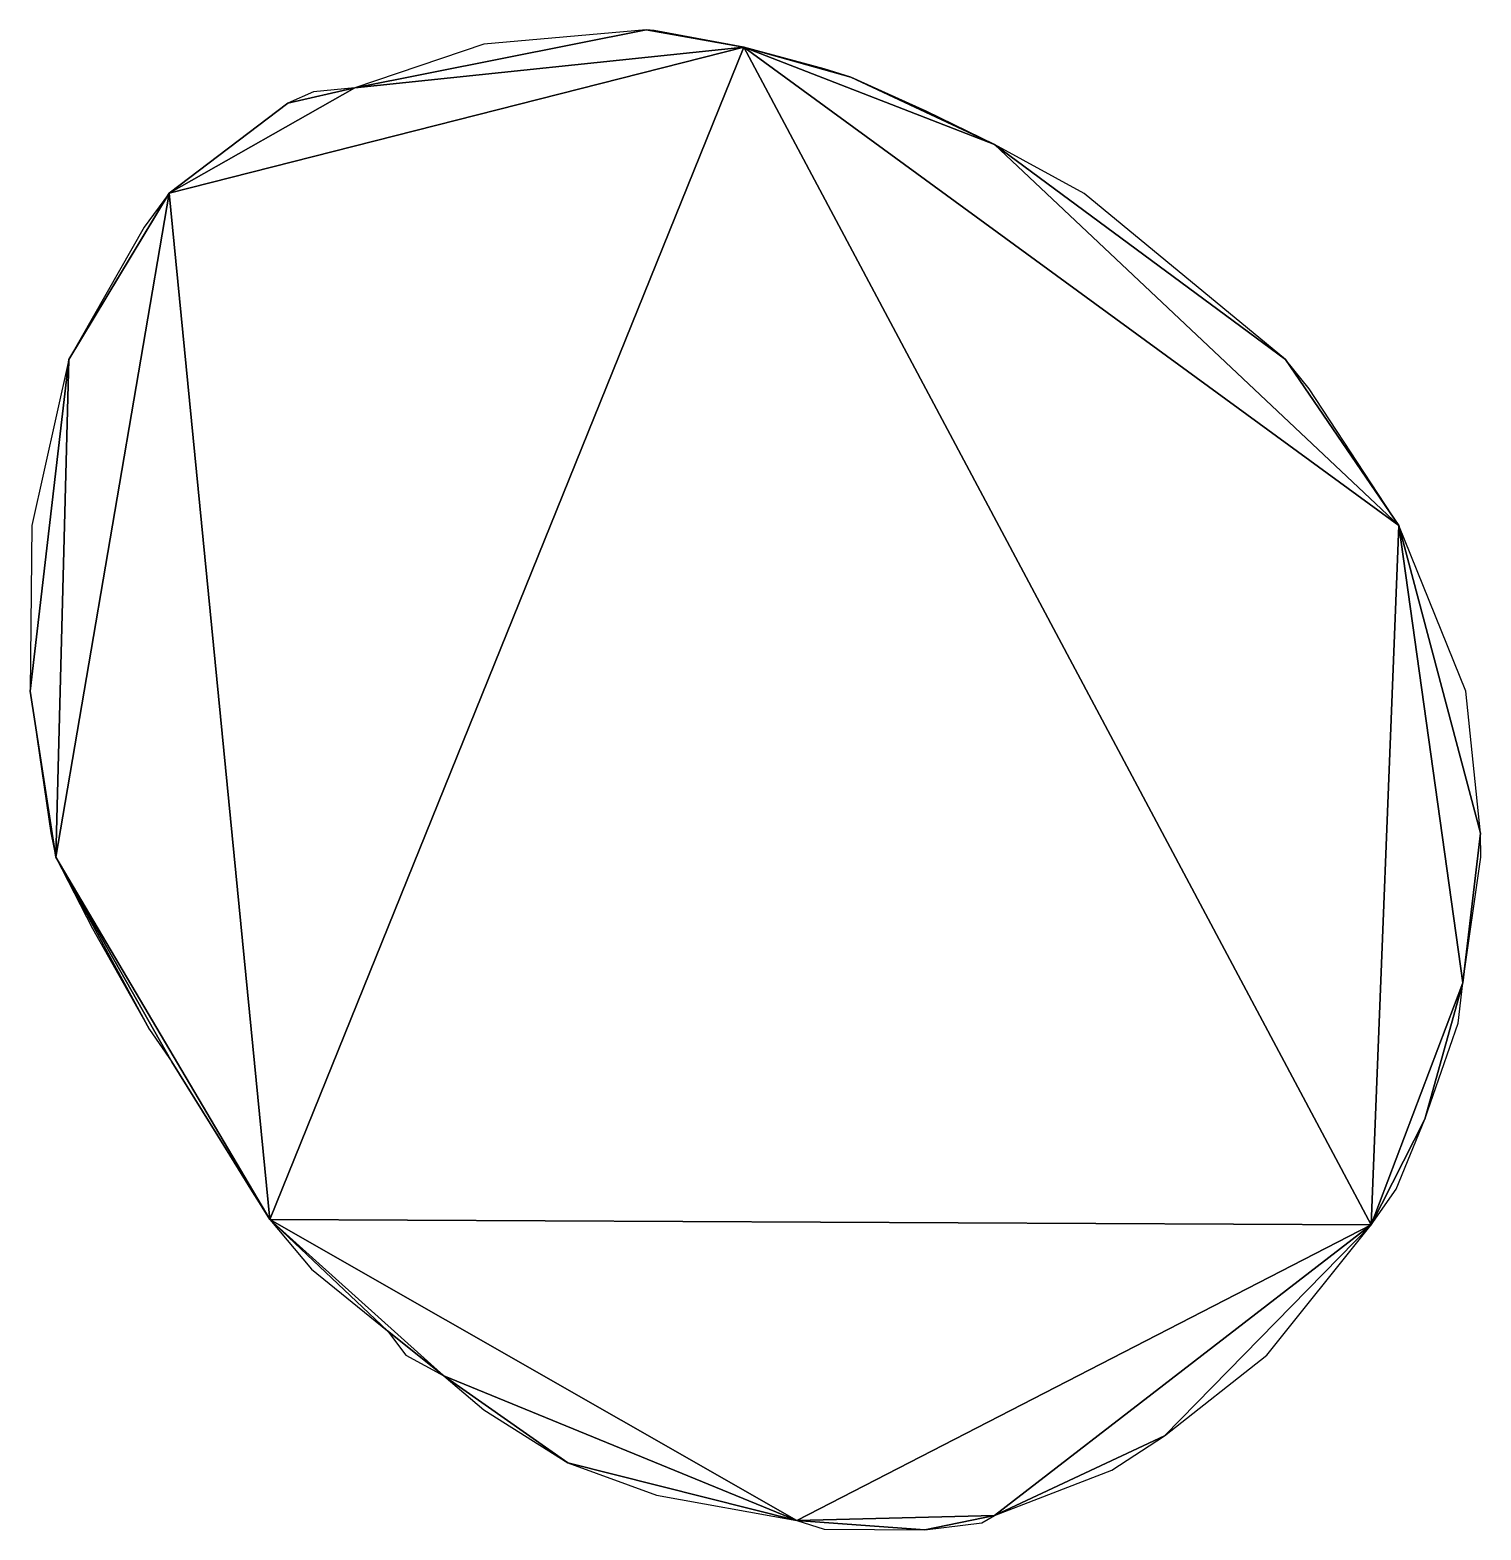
# Model space of a CAD drawing. Extents: x -40 to 59.4, y -13.6 to 39.7.
# Drawn here: x 52.66 to 59.38, y -13.55 to -6.6 of the extents above.
import ezdxf

# ---------------------------------------------------------------- set-up
doc = ezdxf.new("R2010")
doc.units = 0

msp = doc.modelspace()

# ---------------------------------------------------------------- linework, layer by layer
for points in [[(55.5116, -6.6011, 162), (54.7588, -6.6666, 162), (54.1605, -6.8698, 162)], [(55.9634, -6.681, 162), (55.5116, -6.6011, 162), (54.1605, -6.8698, 162)], [(55.9634, -6.681, 162), (55.5474, -6.6031, 162), (55.5116, -6.6011, 162)], [(55.9634, -6.681, 162), (54.1605, -6.8698, 162), (53.3016, -7.3571, 162)], [(55.9634, -6.681, 162), (53.3016, -7.3571, 162), (53.7668, -12.114, 162)], [(53.7668, -12.114, 162), (58.8703, -12.138, 162), (55.9634, -6.681, 162)], [(56.4588, -6.8198, 162), (56.336, -6.7818, 162), (55.9634, -6.681, 162)], [(57.1246, -7.1311, 162), (56.4588, -6.8198, 162), (55.9634, -6.681, 162)], [(58.9986, -8.8968, 162), (57.1246, -7.1311, 162), (55.9634, -6.681, 162)], [(58.8703, -12.138, 162), (58.9986, -8.8968, 162), (55.9634, -6.681, 162)], [(54.1605, -6.8698, 162), (53.85, -6.9403, 162), (53.3016, -7.3571, 162)], [(54.1605, -6.8698, 162), (53.9702, -6.8879, 162), (53.85, -6.9403, 162)], [(57.1246, -7.1311, 162), (56.8081, -6.9778, 162), (56.4588, -6.8198, 162)], [(53.85, -6.9403, 162), (53.3181, -7.3442, 162), (53.3016, -7.3571, 162)], [(58.4733, -8.1275, 162), (57.5395, -7.3583, 162), (57.1246, -7.1311, 162)], [(58.9986, -8.8968, 162), (58.4733, -8.1275, 162), (57.1246, -7.1311, 162)], [(53.3016, -7.3571, 162), (52.8367, -8.1275, 162), (52.7757, -10.4352, 162)], [(53.3016, -7.3571, 162), (52.7757, -10.4352, 162), (53.7668, -12.114, 162)], [(53.3016, -7.3571, 162), (53.2982, -7.3627, 162), (52.8367, -8.1275, 162)], [(53.2982, -7.3627, 162), (53.1848, -7.5142, 162), (52.8367, -8.1275, 162)], [(53.3016, -7.3571, 162), (53.3005, -7.3583, 162), (53.2982, -7.3627, 162)], [(52.8367, -8.1275, 162), (52.6653, -8.8968, 162), (52.6561, -9.666, 162)], [(52.8367, -8.1275, 162), (52.6561, -9.666, 162), (52.7757, -10.4352, 162)], [(58.9986, -8.8968, 162), (58.5821, -8.2639, 162), (58.4733, -8.1275, 162)], [(58.8703, -12.138, 162), (59.2953, -11.0173, 162), (58.9986, -8.8968, 162)], [(59.3759, -10.3235, 162), (59.3093, -9.666, 162), (58.9986, -8.8968, 162)], [(59.2953, -11.0173, 162), (59.3759, -10.3235, 162), (58.9986, -8.8968, 162)], [(52.6561, -9.666, 162), (52.752, -10.3222, 162), (52.7757, -10.4352, 162)], [(59.2953, -11.0173, 162), (59.3788, -10.4352, 162), (59.3759, -10.3235, 162)], [(52.7757, -10.4352, 162), (52.9461, -10.7659, 162), (53.2094, -11.2329, 162)], [(52.7757, -10.4352, 162), (53.2094, -11.2329, 162), (53.3139, -11.3826, 162)], [(52.7757, -10.4352, 162), (53.3139, -11.3826, 162), (53.7668, -12.114, 162)], [(58.8703, -12.138, 162), (59.1193, -11.6487, 162), (59.2953, -11.0173, 162)], [(59.1193, -11.6487, 162), (59.2726, -11.2044, 162), (59.2953, -11.0173, 162)], [(53.3139, -11.3826, 162), (53.686, -11.9859, 162), (53.7668, -12.114, 162)], [(58.8703, -12.138, 162), (58.9863, -11.9736, 162), (59.1193, -11.6487, 162)], [(53.7668, -12.114, 162), (53.9606, -12.344, 162), (54.3126, -12.6304, 162)], [(53.7668, -12.114, 162), (54.3126, -12.6304, 162), (54.5738, -12.8379, 162)], [(53.7668, -12.114, 162), (54.5738, -12.8379, 162), (56.2082, -13.5085, 162)], [(53.7668, -12.114, 162), (56.2082, -13.5085, 162), (58.8703, -12.138, 162)], [(56.2082, -13.5085, 162), (57.1246, -13.4855, 162), (58.8703, -12.138, 162)], [(57.1246, -13.4855, 162), (57.9132, -13.1171, 162), (58.8703, -12.138, 162)], [(57.9132, -13.1171, 162), (58.3869, -12.7428, 162), (58.8703, -12.138, 162)], [(54.3126, -12.6304, 162), (54.3967, -12.7428, 162), (54.5738, -12.8379, 162)], [(54.5738, -12.8379, 162), (54.7588, -12.9952, 162), (55.1486, -13.241, 162)], [(54.5738, -12.8379, 162), (55.1486, -13.241, 162), (56.2082, -13.5085, 162)], [(57.1246, -13.4855, 162), (57.6691, -13.2762, 162), (57.9132, -13.1171, 162)], [(55.1486, -13.241, 162), (55.5586, -13.3913, 162), (56.2082, -13.5085, 162)], [(56.2082, -13.5085, 162), (56.8026, -13.5527, 162), (57.1246, -13.4855, 162)], [(56.8026, -13.5527, 162), (57.0659, -13.5188, 162), (57.1246, -13.4855, 162)], [(56.2082, -13.5085, 162), (56.336, -13.5484, 162), (56.8026, -13.5527, 162)]]:
    msp.add_3dface(points)

doc.saveas('drawing.dxf')
